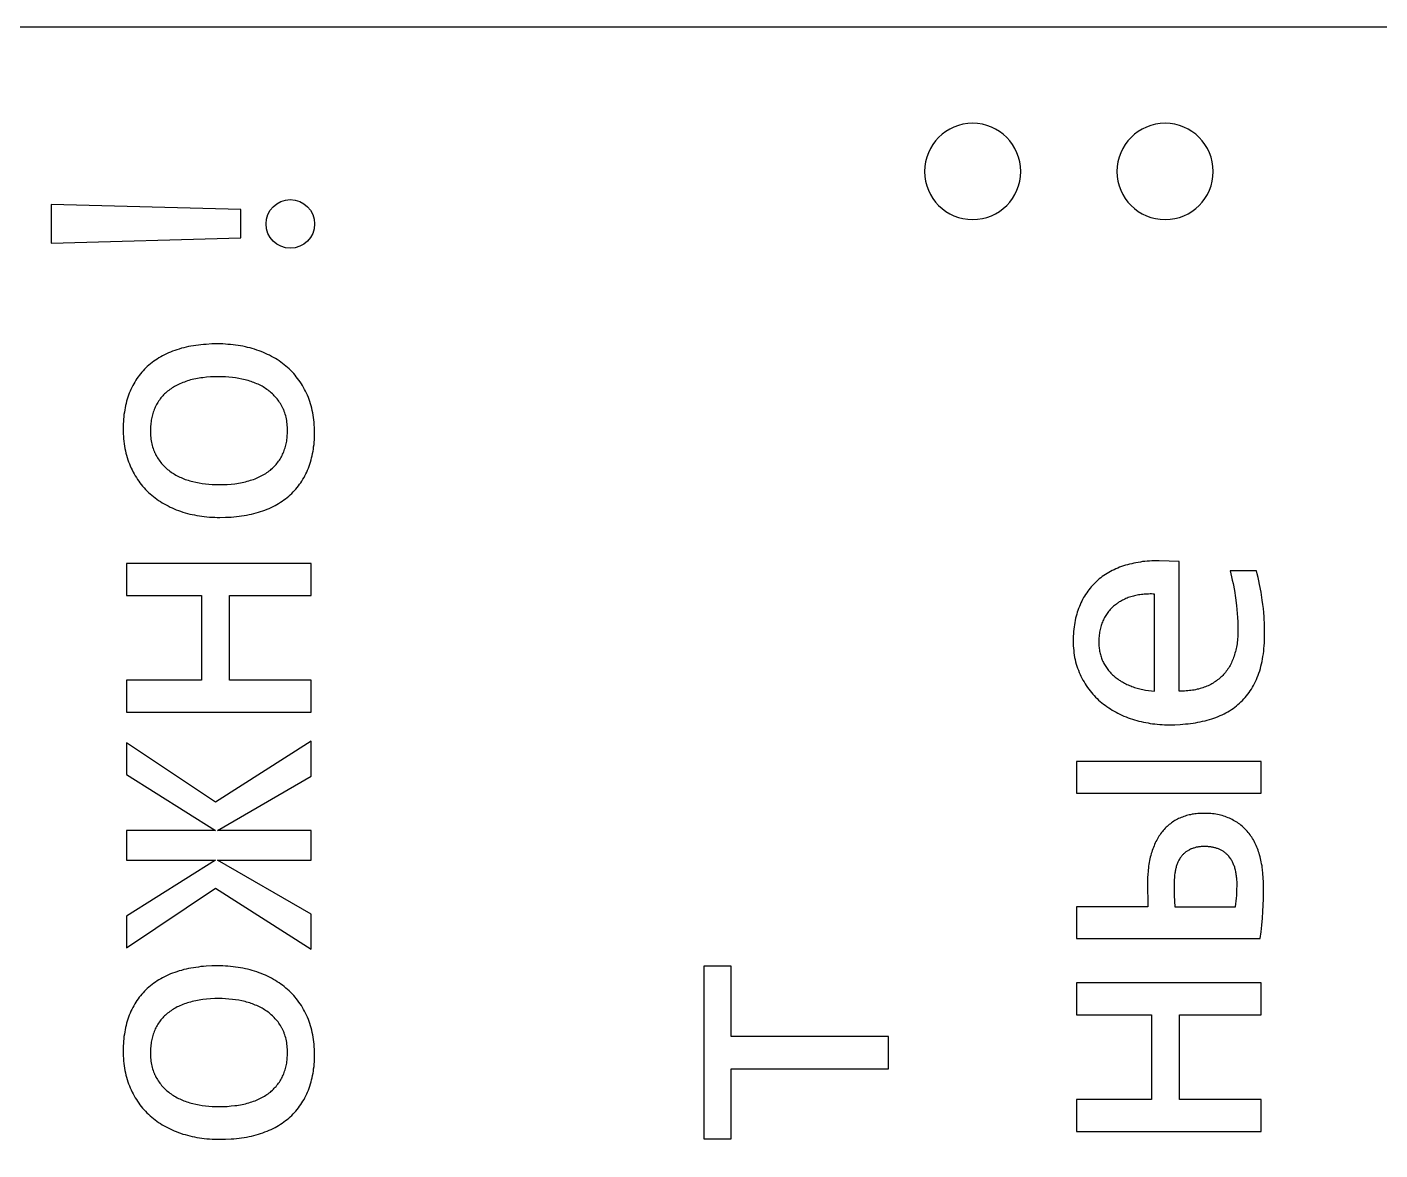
# Model space of a CAD drawing. Extents: x -175 to 175, y 1066 to 1531.
# Drawn here: x -86.6 to 25.9, y 1172.7 to 1266 of the extents above; entities that cross this region are included whole.
import ezdxf

# ---------------------------------------------------------------- set-up
doc = ezdxf.new("R2010")
doc.units = 0
doc.layers.add('DEFAULT', color=7, linetype='CONTINUOUS')

msp = doc.modelspace()

# ---------------------------------------------------------------- linework, layer by layer
at = {"layer": 'DEFAULT'}
msp.add_lwpolyline([(175, 1150.32), (175, 1181.68, 0.414214), (90.68, 1266), (-90.68, 1266, 0.414214), (-175, 1181.68), (-175, 1150.32, 0.414214), (-90.68, 1066), (90.68, 1066, 0.414214)], format="xyb", close=True, dxfattribs=at)
for points in [[(-84.62, 1251.26), (-84.62, 1248.04), (-68.86, 1248.49), (-68.86, 1250.85)], [(-70.8, 1239.66), (-71.27, 1239.66), (-71.73, 1239.63), (-71.95, 1239.62), (-72.17, 1239.6), (-72.38, 1239.57), (-72.59, 1239.54), (-72.8, 1239.51), (-73.01, 1239.48), (-73.21, 1239.44), (-73.41, 1239.39), (-73.6, 1239.35), (-73.8, 1239.3), (-73.99, 1239.24), (-74.17, 1239.18), (-74.35, 1239.12), (-74.53, 1239.06), (-74.7, 1238.99), (-74.87, 1238.92), (-75.04, 1238.84), (-75.2, 1238.76), (-75.36, 1238.68), (-75.52, 1238.59), (-75.67, 1238.51), (-75.82, 1238.41), (-75.96, 1238.32), (-76.1, 1238.22), (-76.24, 1238.12), (-76.37, 1238.01), (-76.5, 1237.9), (-76.63, 1237.79), (-76.75, 1237.67), (-76.87, 1237.56), (-76.98, 1237.43), (-77.09, 1237.31), (-77.2, 1237.18), (-77.3, 1237.05), (-77.4, 1236.92), (-77.5, 1236.78), (-77.59, 1236.64), (-77.68, 1236.5), (-77.76, 1236.35), (-77.84, 1236.2), (-77.92, 1236.05), (-77.99, 1235.89), (-78.06, 1235.73), (-78.13, 1235.57), (-78.19, 1235.41), (-78.25, 1235.24), (-78.3, 1235.07), (-78.35, 1234.9), (-78.4, 1234.72), (-78.44, 1234.54), (-78.48, 1234.36), (-78.51, 1234.18), (-78.54, 1233.99), (-78.57, 1233.8), (-78.59, 1233.61), (-78.61, 1233.42), (-78.62, 1233.22), (-78.63, 1233.02), (-78.64, 1232.82), (-78.64, 1232.61), (-78.64, 1232.4), (-78.63, 1232.18), (-78.62, 1231.98), (-78.6, 1231.77), (-78.58, 1231.57), (-78.56, 1231.37), (-78.53, 1231.17), (-78.49, 1230.97), (-78.45, 1230.78), (-78.41, 1230.59), (-78.36, 1230.41), (-78.31, 1230.22), (-78.25, 1230.04), (-78.19, 1229.87), (-78.12, 1229.69), (-78.05, 1229.52), (-77.97, 1229.35), (-77.9, 1229.19), (-77.81, 1229.02), (-77.73, 1228.86), (-77.64, 1228.71), (-77.54, 1228.56), (-77.44, 1228.41), (-77.34, 1228.26), (-77.24, 1228.12), (-77.13, 1227.98), (-77.02, 1227.84), (-76.9, 1227.71), (-76.78, 1227.58), (-76.66, 1227.45), (-76.53, 1227.33), (-76.4, 1227.21), (-76.26, 1227.09), (-76.12, 1226.98), (-75.98, 1226.87), (-75.84, 1226.76), (-75.69, 1226.66), (-75.54, 1226.56), (-75.39, 1226.46), (-75.23, 1226.37), (-75.07, 1226.28), (-74.91, 1226.2), (-74.74, 1226.11), (-74.57, 1226.04), (-74.4, 1225.96), (-74.22, 1225.89), (-74.04, 1225.82), (-73.86, 1225.76), (-73.67, 1225.69), (-73.48, 1225.64), (-73.29, 1225.58), (-73.1, 1225.53), (-72.9, 1225.49), (-72.71, 1225.45), (-72.5, 1225.41), (-72.3, 1225.38), (-72.1, 1225.35), (-71.89, 1225.32), (-71.68, 1225.3), (-71.47, 1225.28), (-71.25, 1225.27), (-71.03, 1225.26), (-70.81, 1225.25), (-70.59, 1225.25), (-70.12, 1225.26), (-69.66, 1225.28), (-69.44, 1225.3), (-69.22, 1225.32), (-69, 1225.34), (-68.79, 1225.37), (-68.58, 1225.4), (-68.37, 1225.44), (-68.17, 1225.48), (-67.97, 1225.52), (-67.77, 1225.57), (-67.58, 1225.62), (-67.39, 1225.67), (-67.21, 1225.73), (-67.03, 1225.79), (-66.85, 1225.86), (-66.67, 1225.93), (-66.5, 1226), (-66.34, 1226.08), (-66.17, 1226.15), (-66.01, 1226.24), (-65.86, 1226.32), (-65.71, 1226.41), (-65.56, 1226.5), (-65.41, 1226.6), (-65.27, 1226.7), (-65.13, 1226.8), (-65, 1226.9), (-64.87, 1227.01), (-64.74, 1227.12), (-64.62, 1227.24), (-64.5, 1227.36), (-64.39, 1227.48), (-64.28, 1227.6), (-64.17, 1227.73), (-64.07, 1227.86), (-63.97, 1228), (-63.87, 1228.13), (-63.78, 1228.27), (-63.69, 1228.42), (-63.6, 1228.56), (-63.52, 1228.71), (-63.45, 1228.87), (-63.37, 1229.02), (-63.3, 1229.18), (-63.24, 1229.34), (-63.18, 1229.51), (-63.12, 1229.68), (-63.06, 1229.85), (-63.01, 1230.02), (-62.97, 1230.19), (-62.92, 1230.37), (-62.89, 1230.55), (-62.85, 1230.74), (-62.82, 1230.92), (-62.8, 1231.11), (-62.77, 1231.31), (-62.76, 1231.5), (-62.74, 1231.7), (-62.73, 1231.9), (-62.73, 1232.1), (-62.72, 1232.3), (-62.73, 1232.52), (-62.73, 1232.73), (-62.75, 1232.94), (-62.76, 1233.15), (-62.78, 1233.35), (-62.81, 1233.55), (-62.84, 1233.75), (-62.87, 1233.94), (-62.91, 1234.13), (-62.95, 1234.32), (-63, 1234.51), (-63.06, 1234.69), (-63.11, 1234.87), (-63.18, 1235.05), (-63.24, 1235.22), (-63.31, 1235.4), (-63.39, 1235.56), (-63.47, 1235.73), (-63.55, 1235.89), (-63.64, 1236.05), (-63.73, 1236.21), (-63.82, 1236.36), (-63.92, 1236.51), (-64.02, 1236.65), (-64.13, 1236.8), (-64.24, 1236.94), (-64.35, 1237.07), (-64.46, 1237.21), (-64.58, 1237.34), (-64.71, 1237.46), (-64.84, 1237.59), (-64.97, 1237.71), (-65.1, 1237.82), (-65.24, 1237.94), (-65.38, 1238.05), (-65.52, 1238.15), (-65.67, 1238.26), (-65.82, 1238.36), (-65.98, 1238.45), (-66.14, 1238.54), (-66.3, 1238.63), (-66.46, 1238.72), (-66.63, 1238.8), (-66.8, 1238.88), (-66.98, 1238.95), (-67.16, 1239.03), (-67.34, 1239.1), (-67.52, 1239.16), (-67.71, 1239.22), (-67.9, 1239.28), (-68.09, 1239.33), (-68.29, 1239.38), (-68.48, 1239.43), (-68.68, 1239.47), (-68.88, 1239.51), (-69.09, 1239.54), (-69.29, 1239.57), (-69.5, 1239.59), (-69.71, 1239.62), (-69.93, 1239.63), (-70.14, 1239.65), (-70.36, 1239.66), (-70.58, 1239.66)], [(-70.68, 1236.94), (-71.03, 1236.94), (-71.37, 1236.92), (-71.7, 1236.9), (-72.01, 1236.86), (-72.17, 1236.84), (-72.32, 1236.82), (-72.47, 1236.79), (-72.61, 1236.76), (-72.76, 1236.73), (-72.9, 1236.7), (-73.03, 1236.67), (-73.17, 1236.63), (-73.3, 1236.59), (-73.43, 1236.54), (-73.55, 1236.5), (-73.68, 1236.45), (-73.8, 1236.41), (-73.92, 1236.35), (-74.03, 1236.3), (-74.14, 1236.25), (-74.25, 1236.19), (-74.36, 1236.13), (-74.46, 1236.07), (-74.57, 1236.01), (-74.66, 1235.94), (-74.76, 1235.87), (-74.85, 1235.8), (-74.94, 1235.73), (-75.03, 1235.66), (-75.12, 1235.58), (-75.2, 1235.51), (-75.28, 1235.43), (-75.35, 1235.34), (-75.43, 1235.26), (-75.5, 1235.18), (-75.57, 1235.09), (-75.63, 1235), (-75.7, 1234.91), (-75.76, 1234.81), (-75.81, 1234.72), (-75.87, 1234.62), (-75.92, 1234.52), (-75.97, 1234.42), (-76.01, 1234.32), (-76.06, 1234.21), (-76.1, 1234.11), (-76.14, 1234), (-76.17, 1233.89), (-76.2, 1233.78), (-76.23, 1233.66), (-76.26, 1233.55), (-76.28, 1233.43), (-76.31, 1233.32), (-76.32, 1233.2), (-76.34, 1233.08), (-76.35, 1232.96), (-76.36, 1232.84), (-76.37, 1232.71), (-76.37, 1232.58), (-76.37, 1232.46), (-76.37, 1232.31), (-76.37, 1232.16), (-76.36, 1232.02), (-76.34, 1231.88), (-76.33, 1231.75), (-76.31, 1231.61), (-76.28, 1231.48), (-76.26, 1231.35), (-76.23, 1231.22), (-76.19, 1231.1), (-76.15, 1230.98), (-76.11, 1230.86), (-76.09, 1230.8), (-76.07, 1230.75), (-76.04, 1230.69), (-76.02, 1230.63), (-75.99, 1230.58), (-75.96, 1230.52), (-75.94, 1230.47), (-75.91, 1230.41), (-75.85, 1230.31), (-75.79, 1230.21), (-75.72, 1230.11), (-75.65, 1230.01), (-75.59, 1229.91), (-75.51, 1229.82), (-75.44, 1229.73), (-75.36, 1229.64), (-75.28, 1229.56), (-75.2, 1229.47), (-75.12, 1229.39), (-75.03, 1229.31), (-74.94, 1229.24), (-74.85, 1229.16), (-74.76, 1229.09), (-74.66, 1229.02), (-74.56, 1228.96), (-74.46, 1228.89), (-74.36, 1228.83), (-74.25, 1228.77), (-74.15, 1228.71), (-74.04, 1228.66), (-73.93, 1228.6), (-73.82, 1228.55), (-73.7, 1228.5), (-73.59, 1228.46), (-73.47, 1228.41), (-73.35, 1228.37), (-73.23, 1228.33), (-73.1, 1228.29), (-72.98, 1228.26), (-72.85, 1228.23), (-72.59, 1228.17), (-72.32, 1228.12), (-72.06, 1228.07), (-71.79, 1228.04), (-71.52, 1228.01), (-71.24, 1227.99), (-70.96, 1227.98), (-70.68, 1227.97), (-70.33, 1227.98), (-69.99, 1227.99), (-69.66, 1228.02), (-69.35, 1228.05), (-69.19, 1228.07), (-69.04, 1228.1), (-68.89, 1228.12), (-68.75, 1228.15), (-68.6, 1228.18), (-68.46, 1228.21), (-68.32, 1228.25), (-68.19, 1228.29), (-68.05, 1228.33), (-67.93, 1228.37), (-67.8, 1228.41), (-67.67, 1228.46), (-67.55, 1228.51), (-67.43, 1228.56), (-67.32, 1228.61), (-67.21, 1228.67), (-67.1, 1228.73), (-66.99, 1228.78), (-66.88, 1228.85), (-66.78, 1228.91), (-66.68, 1228.97), (-66.59, 1229.04), (-66.5, 1229.11), (-66.4, 1229.18), (-66.32, 1229.26), (-66.23, 1229.33), (-66.15, 1229.41), (-66.07, 1229.49), (-65.99, 1229.57), (-65.92, 1229.65), (-65.85, 1229.74), (-65.78, 1229.83), (-65.72, 1229.91), (-65.65, 1230.01), (-65.59, 1230.1), (-65.54, 1230.19), (-65.48, 1230.29), (-65.43, 1230.39), (-65.38, 1230.49), (-65.33, 1230.59), (-65.29, 1230.69), (-65.25, 1230.8), (-65.21, 1230.91), (-65.18, 1231.02), (-65.14, 1231.13), (-65.11, 1231.24), (-65.09, 1231.35), (-65.06, 1231.47), (-65.04, 1231.59), (-65.02, 1231.71), (-65.01, 1231.83), (-65, 1231.95), (-64.99, 1232.07), (-64.98, 1232.2), (-64.98, 1232.33), (-64.97, 1232.46), (-64.98, 1232.61), (-64.98, 1232.75), (-64.99, 1232.89), (-65, 1233.03), (-65.02, 1233.17), (-65.04, 1233.3), (-65.06, 1233.44), (-65.09, 1233.57), (-65.12, 1233.69), (-65.16, 1233.82), (-65.19, 1233.94), (-65.24, 1234.05), (-65.26, 1234.11), (-65.28, 1234.17), (-65.31, 1234.23), (-65.33, 1234.28), (-65.36, 1234.34), (-65.38, 1234.39), (-65.41, 1234.45), (-65.44, 1234.5), (-65.5, 1234.61), (-65.56, 1234.71), (-65.63, 1234.81), (-65.69, 1234.91), (-65.76, 1235), (-65.83, 1235.09), (-65.91, 1235.18), (-65.99, 1235.27), (-66.07, 1235.36), (-66.15, 1235.44), (-66.23, 1235.52), (-66.32, 1235.6), (-66.41, 1235.68), (-66.5, 1235.75), (-66.59, 1235.82), (-66.69, 1235.89), (-66.79, 1235.96), (-66.89, 1236.02), (-66.99, 1236.09), (-67.09, 1236.15), (-67.2, 1236.2), (-67.31, 1236.26), (-67.42, 1236.31), (-67.53, 1236.36), (-67.65, 1236.41), (-67.76, 1236.46), (-67.88, 1236.5), (-68, 1236.54), (-68.12, 1236.58), (-68.25, 1236.62), (-68.37, 1236.66), (-68.5, 1236.69), (-68.76, 1236.75), (-69.02, 1236.8), (-69.29, 1236.84), (-69.56, 1236.88), (-69.84, 1236.91), (-70.12, 1236.93), (-70.4, 1236.94)], [(-63, 1221.41), (-78.36, 1221.41), (-78.36, 1218.75), (-72.12, 1218.75), (-72.12, 1211.72), (-78.36, 1211.72), (-78.36, 1209.06), (-63, 1209.06), (-63, 1211.72), (-69.79, 1211.72), (-69.79, 1218.75), (-63, 1218.75)], [(7.51, 1221.65), (7.1, 1221.64), (6.9, 1221.63), (6.71, 1221.62), (6.51, 1221.61), (6.32, 1221.59), (6.13, 1221.57), (5.95, 1221.54), (5.76, 1221.51), (5.58, 1221.48), (5.4, 1221.44), (5.23, 1221.4), (5.05, 1221.36), (4.88, 1221.31), (4.71, 1221.27), (4.55, 1221.21), (4.38, 1221.16), (4.22, 1221.1), (4.06, 1221.03), (3.91, 1220.97), (3.76, 1220.9), (3.61, 1220.83), (3.46, 1220.75), (3.32, 1220.67), (3.18, 1220.59), (3.05, 1220.51), (2.91, 1220.42), (2.78, 1220.33), (2.66, 1220.23), (2.53, 1220.13), (2.41, 1220.03), (2.3, 1219.93), (2.18, 1219.82), (2.07, 1219.71), (1.96, 1219.6), (1.86, 1219.48), (1.76, 1219.36), (1.66, 1219.24), (1.57, 1219.11), (1.48, 1218.98), (1.39, 1218.85), (1.3, 1218.71), (1.22, 1218.58), (1.14, 1218.43), (1.07, 1218.29), (1, 1218.14), (0.93, 1217.99), (0.87, 1217.84), (0.8, 1217.68), (0.75, 1217.52), (0.69, 1217.36), (0.65, 1217.2), (0.6, 1217.03), (0.56, 1216.86), (0.52, 1216.68), (0.49, 1216.51), (0.46, 1216.33), (0.43, 1216.15), (0.41, 1215.96), (0.39, 1215.77), (0.38, 1215.58), (0.37, 1215.39), (0.36, 1215.19), (0.36, 1214.99), (0.36, 1214.79), (0.37, 1214.58), (0.38, 1214.38), (0.4, 1214.19), (0.42, 1213.99), (0.45, 1213.8), (0.48, 1213.61), (0.52, 1213.43), (0.56, 1213.24), (0.61, 1213.06), (0.66, 1212.89), (0.72, 1212.71), (0.79, 1212.54), (0.85, 1212.37), (0.93, 1212.2), (1, 1212.04), (1.09, 1211.88), (1.17, 1211.72), (1.26, 1211.57), (1.35, 1211.41), (1.45, 1211.27), (1.55, 1211.12), (1.65, 1210.98), (1.76, 1210.84), (1.87, 1210.7), (1.98, 1210.57), (2.1, 1210.44), (2.22, 1210.32), (2.35, 1210.19), (2.47, 1210.07), (2.61, 1209.96), (2.74, 1209.84), (2.88, 1209.73), (3.02, 1209.63), (3.16, 1209.52), (3.31, 1209.42), (3.46, 1209.33), (3.61, 1209.23), (3.77, 1209.14), (3.92, 1209.06), (4.08, 1208.97), (4.25, 1208.89), (4.41, 1208.81), (4.58, 1208.74), (4.75, 1208.67), (4.92, 1208.6), (5.1, 1208.54), (5.28, 1208.48), (5.46, 1208.42), (5.65, 1208.37), (5.83, 1208.32), (6.01, 1208.28), (6.2, 1208.24), (6.39, 1208.2), (6.58, 1208.16), (6.77, 1208.13), (6.96, 1208.1), (7.16, 1208.08), (7.35, 1208.06), (7.55, 1208.04), (7.75, 1208.03), (7.95, 1208.02), (8.15, 1208.02), (8.35, 1208.01), (8.81, 1208.02), (9.26, 1208.04), (9.69, 1208.08), (9.91, 1208.1), (10.12, 1208.12), (10.33, 1208.15), (10.53, 1208.18), (10.73, 1208.22), (10.93, 1208.26), (11.12, 1208.3), (11.32, 1208.35), (11.51, 1208.4), (11.69, 1208.45), (11.88, 1208.51), (12.05, 1208.57), (12.23, 1208.63), (12.4, 1208.7), (12.57, 1208.77), (12.74, 1208.84), (12.9, 1208.92), (13.05, 1209.01), (13.21, 1209.09), (13.36, 1209.18), (13.51, 1209.27), (13.65, 1209.37), (13.79, 1209.47), (13.93, 1209.58), (14.06, 1209.69), (14.19, 1209.8), (14.31, 1209.91), (14.43, 1210.03), (14.55, 1210.16), (14.67, 1210.28), (14.78, 1210.42), (14.88, 1210.55), (14.98, 1210.69), (15.08, 1210.84), (15.18, 1210.98), (15.27, 1211.14), (15.36, 1211.29), (15.44, 1211.45), (15.52, 1211.62), (15.6, 1211.78), (15.67, 1211.95), (15.74, 1212.13), (15.8, 1212.31), (15.87, 1212.5), (15.92, 1212.68), (15.97, 1212.88), (16.02, 1213.07), (16.07, 1213.28), (16.11, 1213.48), (16.14, 1213.69), (16.17, 1213.91), (16.2, 1214.12), (16.22, 1214.35), (16.24, 1214.58), (16.26, 1214.81), (16.27, 1215.04), (16.27, 1215.28), (16.28, 1215.53), (16.26, 1216.26), (16.23, 1216.97), (16.2, 1217.33), (16.17, 1217.68), (16.13, 1218.02), (16.08, 1218.37), (15.98, 1219.03), (15.86, 1219.67), (15.8, 1219.97), (15.73, 1220.26), (15.66, 1220.55), (15.59, 1220.82), (13.4, 1220.82), (13.47, 1220.57), (13.53, 1220.31), (13.59, 1220.04), (13.65, 1219.76), (13.76, 1219.17), (13.86, 1218.56), (13.94, 1217.92), (14, 1217.26), (14.03, 1216.92), (14.04, 1216.58), (14.05, 1216.25), (14.06, 1215.91), (14.05, 1215.61), (14.04, 1215.31), (14.03, 1215.16), (14.01, 1215.02), (14, 1214.88), (13.98, 1214.74), (13.96, 1214.61), (13.93, 1214.47), (13.91, 1214.34), (13.88, 1214.21), (13.85, 1214.09), (13.81, 1213.96), (13.78, 1213.84), (13.74, 1213.72), (13.7, 1213.6), (13.66, 1213.49), (13.61, 1213.38), (13.56, 1213.27), (13.51, 1213.16), (13.46, 1213.05), (13.4, 1212.95), (13.35, 1212.85), (13.29, 1212.75), (13.22, 1212.65), (13.16, 1212.56), (13.09, 1212.46), (13.02, 1212.37), (12.95, 1212.28), (12.87, 1212.2), (12.79, 1212.12), (12.71, 1212.03), (12.63, 1211.96), (12.55, 1211.88), (12.46, 1211.81), (12.37, 1211.74), (12.28, 1211.67), (12.19, 1211.6), (12.09, 1211.54), (12, 1211.48), (11.9, 1211.42), (11.8, 1211.37), (11.69, 1211.31), (11.59, 1211.26), (11.48, 1211.22), (11.37, 1211.17), (11.26, 1211.13), (11.14, 1211.09), (11.03, 1211.05), (10.91, 1211.02), (10.79, 1210.98), (10.67, 1210.96), (10.54, 1210.93), (10.41, 1210.9), (10.29, 1210.88), (10.15, 1210.86), (10.02, 1210.85), (9.88, 1210.83), (9.75, 1210.82), (9.61, 1210.81), (9.47, 1210.8), (9.32, 1210.8), (9.18, 1210.8), (9.18, 1221.59)], [(7.12, 1218.88), (7, 1218.88), (6.87, 1218.89), (6.75, 1218.89), (6.62, 1218.88), (6.5, 1218.88), (6.38, 1218.87), (6.26, 1218.86), (6.14, 1218.85), (6.03, 1218.84), (5.91, 1218.82), (5.8, 1218.8), (5.69, 1218.78), (5.57, 1218.76), (5.47, 1218.74), (5.36, 1218.71), (5.25, 1218.68), (5.14, 1218.65), (5.04, 1218.61), (4.94, 1218.58), (4.84, 1218.54), (4.74, 1218.5), (4.65, 1218.46), (4.55, 1218.41), (4.46, 1218.37), (4.37, 1218.32), (4.28, 1218.27), (4.19, 1218.22), (4.11, 1218.16), (4.03, 1218.11), (3.95, 1218.05), (3.87, 1217.99), (3.79, 1217.92), (3.71, 1217.86), (3.64, 1217.79), (3.57, 1217.72), (3.5, 1217.65), (3.43, 1217.58), (3.37, 1217.5), (3.3, 1217.43), (3.24, 1217.35), (3.18, 1217.27), (3.13, 1217.18), (3.07, 1217.1), (3.02, 1217.01), (2.97, 1216.92), (2.92, 1216.83), (2.88, 1216.74), (2.83, 1216.64), (2.79, 1216.55), (2.75, 1216.45), (2.72, 1216.35), (2.68, 1216.25), (2.65, 1216.14), (2.62, 1216.04), (2.6, 1215.93), (2.57, 1215.82), (2.55, 1215.71), (2.54, 1215.59), (2.52, 1215.48), (2.51, 1215.36), (2.5, 1215.24), (2.49, 1215.12), (2.49, 1215), (2.49, 1214.87), (2.49, 1214.76), (2.49, 1214.65), (2.5, 1214.55), (2.51, 1214.44), (2.52, 1214.34), (2.54, 1214.24), (2.55, 1214.14), (2.57, 1214.04), (2.59, 1213.94), (2.62, 1213.84), (2.65, 1213.74), (2.68, 1213.65), (2.71, 1213.55), (2.75, 1213.46), (2.78, 1213.37), (2.82, 1213.28), (2.87, 1213.19), (2.91, 1213.1), (2.96, 1213.02), (3.01, 1212.93), (3.06, 1212.85), (3.12, 1212.77), (3.17, 1212.69), (3.23, 1212.61), (3.29, 1212.53), (3.35, 1212.46), (3.42, 1212.38), (3.48, 1212.31), (3.55, 1212.24), (3.62, 1212.17), (3.7, 1212.1), (3.77, 1212.04), (3.85, 1211.97), (3.93, 1211.91), (4.01, 1211.85), (4.09, 1211.79), (4.18, 1211.73), (4.27, 1211.68), (4.36, 1211.62), (4.45, 1211.57), (4.54, 1211.52), (4.63, 1211.47), (4.73, 1211.42), (4.83, 1211.37), (4.93, 1211.32), (5.03, 1211.28), (5.14, 1211.24), (5.24, 1211.2), (5.35, 1211.16), (5.46, 1211.12), (5.57, 1211.09), (5.68, 1211.05), (5.79, 1211.02), (5.91, 1210.99), (6.02, 1210.96), (6.14, 1210.94), (6.26, 1210.91), (6.38, 1210.89), (6.62, 1210.85), (6.87, 1210.82), (7.12, 1210.8)], [(-78.36, 1189.47), (-70.96, 1194.43), (-63, 1189.35), (-63, 1192.26), (-70.8, 1196.77), (-63, 1196.77), (-63, 1199.22), (-70.8, 1199.22), (-63, 1203.74), (-63, 1206.64), (-70.96, 1201.58), (-78.36, 1206.52), (-78.36, 1203.89), (-70.96, 1199.22), (-78.36, 1199.22), (-78.36, 1196.77), (-70.96, 1196.77), (-78.36, 1192.11)], [(16, 1202.34), (16, 1204.97), (0.64, 1204.97), (0.64, 1202.34)], [(6.57, 1192.88), (0.64, 1192.88), (0.64, 1190.25), (15.91, 1190.25), (15.99, 1190.81), (16.05, 1191.37), (16.1, 1191.93), (16.13, 1192.48), (16.17, 1193.54), (16.18, 1194.55), (16.18, 1194.92), (16.16, 1195.29), (16.14, 1195.64), (16.1, 1195.97), (16.08, 1196.14), (16.06, 1196.3), (16.03, 1196.45), (16, 1196.61), (15.97, 1196.76), (15.94, 1196.9), (15.9, 1197.05), (15.86, 1197.19), (15.82, 1197.33), (15.78, 1197.46), (15.73, 1197.59), (15.68, 1197.72), (15.63, 1197.85), (15.58, 1197.97), (15.52, 1198.09), (15.46, 1198.21), (15.4, 1198.33), (15.34, 1198.44), (15.28, 1198.55), (15.21, 1198.66), (15.14, 1198.76), (15.07, 1198.87), (14.99, 1198.97), (14.91, 1199.06), (14.83, 1199.16), (14.75, 1199.25), (14.67, 1199.34), (14.58, 1199.42), (14.49, 1199.51), (14.4, 1199.59), (14.31, 1199.66), (14.21, 1199.74), (14.11, 1199.81), (14.01, 1199.88), (13.91, 1199.95), (13.8, 1200.01), (13.7, 1200.07), (13.59, 1200.13), (13.47, 1200.19), (13.36, 1200.24), (13.24, 1200.29), (13.12, 1200.34), (13, 1200.38), (12.88, 1200.42), (12.75, 1200.46), (12.62, 1200.49), (12.49, 1200.52), (12.36, 1200.55), (12.22, 1200.58), (12.09, 1200.6), (11.95, 1200.61), (11.8, 1200.63), (11.66, 1200.64), (11.51, 1200.65), (11.36, 1200.65), (11.21, 1200.65), (11.08, 1200.65), (10.96, 1200.65), (10.84, 1200.64), (10.71, 1200.63), (10.59, 1200.62), (10.47, 1200.6), (10.35, 1200.59), (10.24, 1200.57), (10.12, 1200.54), (10, 1200.52), (9.89, 1200.49), (9.78, 1200.46), (9.67, 1200.42), (9.55, 1200.38), (9.44, 1200.34), (9.34, 1200.3), (9.23, 1200.26), (9.12, 1200.21), (9.02, 1200.16), (8.92, 1200.1), (8.82, 1200.05), (8.72, 1199.99), (8.63, 1199.92), (8.53, 1199.86), (8.44, 1199.79), (8.35, 1199.72), (8.26, 1199.64), (8.18, 1199.57), (8.09, 1199.49), (8.01, 1199.41), (7.93, 1199.32), (7.85, 1199.23), (7.78, 1199.14), (7.7, 1199.05), (7.63, 1198.95), (7.56, 1198.85), (7.49, 1198.75), (7.43, 1198.64), (7.36, 1198.53), (7.3, 1198.42), (7.24, 1198.31), (7.18, 1198.19), (7.13, 1198.07), (7.08, 1197.95), (7.03, 1197.82), (6.98, 1197.7), (6.93, 1197.57), (6.89, 1197.43), (6.85, 1197.3), (6.81, 1197.16), (6.77, 1197.02), (6.74, 1196.87), (6.71, 1196.72), (6.68, 1196.57), (6.65, 1196.42), (6.63, 1196.26), (6.61, 1196.11), (6.59, 1195.94), (6.58, 1195.78), (6.56, 1195.61), (6.55, 1195.27), (6.54, 1194.92)], [(11.29, 1197.9), (11.21, 1197.9), (11.14, 1197.9), (11.07, 1197.89), (10.99, 1197.89), (10.92, 1197.88), (10.85, 1197.87), (10.78, 1197.86), (10.72, 1197.85), (10.65, 1197.84), (10.58, 1197.83), (10.52, 1197.81), (10.46, 1197.79), (10.39, 1197.77), (10.33, 1197.75), (10.27, 1197.73), (10.21, 1197.71), (10.16, 1197.69), (10.1, 1197.66), (10.04, 1197.63), (9.99, 1197.6), (9.93, 1197.57), (9.88, 1197.54), (9.83, 1197.51), (9.78, 1197.47), (9.73, 1197.44), (9.68, 1197.4), (9.63, 1197.36), (9.59, 1197.32), (9.54, 1197.28), (9.5, 1197.23), (9.45, 1197.19), (9.41, 1197.14), (9.37, 1197.09), (9.33, 1197.04), (9.29, 1196.99), (9.26, 1196.94), (9.22, 1196.88), (9.19, 1196.83), (9.15, 1196.77), (9.12, 1196.71), (9.09, 1196.65), (9.06, 1196.58), (9.03, 1196.52), (9.01, 1196.45), (8.98, 1196.38), (8.96, 1196.31), (8.93, 1196.24), (8.91, 1196.16), (8.89, 1196.08), (8.87, 1196.01), (8.86, 1195.93), (8.84, 1195.85), (8.83, 1195.76), (8.81, 1195.68), (8.79, 1195.5), (8.77, 1195.32), (8.76, 1195.13), (8.75, 1194.94), (8.75, 1194.73), (8.76, 1193.83), (8.81, 1192.88), (13.86, 1192.88), (13.89, 1193.12), (13.92, 1193.36), (13.94, 1193.59), (13.96, 1193.81), (13.97, 1194.26), (13.98, 1194.7), (13.98, 1194.93), (13.97, 1195.15), (13.96, 1195.25), (13.95, 1195.36), (13.94, 1195.46), (13.92, 1195.55), (13.91, 1195.65), (13.89, 1195.74), (13.88, 1195.83), (13.86, 1195.92), (13.83, 1196.01), (13.81, 1196.09), (13.79, 1196.17), (13.76, 1196.25), (13.73, 1196.32), (13.7, 1196.4), (13.67, 1196.47), (13.64, 1196.54), (13.61, 1196.61), (13.57, 1196.67), (13.54, 1196.73), (13.5, 1196.8), (13.46, 1196.86), (13.42, 1196.91), (13.38, 1196.97), (13.34, 1197.02), (13.3, 1197.08), (13.26, 1197.12), (13.21, 1197.17), (13.17, 1197.22), (13.12, 1197.26), (13.08, 1197.31), (13.03, 1197.35), (12.98, 1197.39), (12.93, 1197.42), (12.88, 1197.46), (12.82, 1197.5), (12.77, 1197.53), (12.72, 1197.56), (12.66, 1197.59), (12.61, 1197.62), (12.55, 1197.65), (12.49, 1197.67), (12.43, 1197.7), (12.37, 1197.72), (12.31, 1197.74), (12.25, 1197.76), (12.19, 1197.78), (12.13, 1197.79), (12.06, 1197.81), (12, 1197.82), (11.94, 1197.84), (11.87, 1197.85), (11.81, 1197.86), (11.75, 1197.87), (11.68, 1197.88), (11.62, 1197.88), (11.55, 1197.89), (11.49, 1197.89), (11.42, 1197.9), (11.35, 1197.9)], [(-70.8, 1187.97), (-71.27, 1187.97), (-71.73, 1187.94), (-71.95, 1187.93), (-72.17, 1187.91), (-72.38, 1187.88), (-72.59, 1187.85), (-72.8, 1187.82), (-73.01, 1187.79), (-73.21, 1187.75), (-73.41, 1187.7), (-73.6, 1187.66), (-73.8, 1187.6), (-73.99, 1187.55), (-74.17, 1187.49), (-74.35, 1187.43), (-74.53, 1187.36), (-74.7, 1187.3), (-74.87, 1187.22), (-75.04, 1187.15), (-75.2, 1187.07), (-75.36, 1186.99), (-75.52, 1186.9), (-75.67, 1186.81), (-75.82, 1186.72), (-75.96, 1186.63), (-76.1, 1186.53), (-76.24, 1186.43), (-76.37, 1186.32), (-76.5, 1186.21), (-76.63, 1186.1), (-76.75, 1185.98), (-76.87, 1185.87), (-76.98, 1185.74), (-77.09, 1185.62), (-77.2, 1185.49), (-77.3, 1185.36), (-77.4, 1185.23), (-77.5, 1185.09), (-77.59, 1184.95), (-77.68, 1184.81), (-77.76, 1184.66), (-77.84, 1184.51), (-77.92, 1184.36), (-77.99, 1184.2), (-78.06, 1184.04), (-78.13, 1183.88), (-78.19, 1183.72), (-78.25, 1183.55), (-78.3, 1183.38), (-78.35, 1183.2), (-78.4, 1183.03), (-78.44, 1182.85), (-78.48, 1182.67), (-78.51, 1182.49), (-78.54, 1182.3), (-78.57, 1182.11), (-78.59, 1181.92), (-78.61, 1181.72), (-78.62, 1181.53), (-78.63, 1181.33), (-78.64, 1181.12), (-78.64, 1180.92), (-78.64, 1180.7), (-78.63, 1180.49), (-78.62, 1180.28), (-78.6, 1180.08), (-78.58, 1179.87), (-78.56, 1179.67), (-78.53, 1179.48), (-78.49, 1179.28), (-78.45, 1179.09), (-78.41, 1178.9), (-78.36, 1178.72), (-78.31, 1178.53), (-78.25, 1178.35), (-78.19, 1178.17), (-78.12, 1178), (-78.05, 1177.83), (-77.97, 1177.66), (-77.9, 1177.49), (-77.81, 1177.33), (-77.73, 1177.17), (-77.64, 1177.02), (-77.54, 1176.87), (-77.44, 1176.72), (-77.34, 1176.57), (-77.24, 1176.43), (-77.13, 1176.29), (-77.02, 1176.15), (-76.9, 1176.02), (-76.78, 1175.89), (-76.66, 1175.76), (-76.53, 1175.64), (-76.4, 1175.52), (-76.26, 1175.4), (-76.12, 1175.29), (-75.98, 1175.18), (-75.84, 1175.07), (-75.69, 1174.97), (-75.54, 1174.87), (-75.39, 1174.77), (-75.23, 1174.68), (-75.07, 1174.59), (-74.91, 1174.51), (-74.74, 1174.42), (-74.57, 1174.34), (-74.4, 1174.27), (-74.22, 1174.2), (-74.04, 1174.13), (-73.86, 1174.06), (-73.67, 1174), (-73.48, 1173.95), (-73.29, 1173.89), (-73.1, 1173.84), (-72.9, 1173.8), (-72.71, 1173.76), (-72.5, 1173.72), (-72.3, 1173.69), (-72.1, 1173.66), (-71.89, 1173.63), (-71.68, 1173.61), (-71.47, 1173.59), (-71.25, 1173.58), (-71.03, 1173.57), (-70.81, 1173.56), (-70.59, 1173.56), (-70.12, 1173.57), (-69.66, 1173.59), (-69.44, 1173.61), (-69.22, 1173.63), (-69, 1173.65), (-68.79, 1173.68), (-68.58, 1173.71), (-68.37, 1173.75), (-68.17, 1173.79), (-67.97, 1173.83), (-67.77, 1173.88), (-67.58, 1173.93), (-67.39, 1173.98), (-67.21, 1174.04), (-67.03, 1174.1), (-66.85, 1174.17), (-66.67, 1174.24), (-66.5, 1174.31), (-66.34, 1174.38), (-66.17, 1174.46), (-66.01, 1174.55), (-65.86, 1174.63), (-65.71, 1174.72), (-65.56, 1174.81), (-65.41, 1174.91), (-65.27, 1175.01), (-65.13, 1175.11), (-65, 1175.21), (-64.87, 1175.32), (-64.74, 1175.43), (-64.62, 1175.55), (-64.5, 1175.67), (-64.39, 1175.79), (-64.28, 1175.91), (-64.17, 1176.04), (-64.07, 1176.17), (-63.97, 1176.31), (-63.87, 1176.44), (-63.78, 1176.58), (-63.69, 1176.73), (-63.6, 1176.87), (-63.52, 1177.02), (-63.45, 1177.18), (-63.37, 1177.33), (-63.3, 1177.49), (-63.24, 1177.65), (-63.18, 1177.82), (-63.12, 1177.99), (-63.06, 1178.16), (-63.01, 1178.33), (-62.97, 1178.5), (-62.92, 1178.68), (-62.89, 1178.86), (-62.85, 1179.05), (-62.82, 1179.23), (-62.8, 1179.42), (-62.77, 1179.61), (-62.76, 1179.81), (-62.74, 1180.01), (-62.73, 1180.21), (-62.73, 1180.41), (-62.72, 1180.61), (-62.73, 1180.83), (-62.73, 1181.04), (-62.75, 1181.25), (-62.76, 1181.46), (-62.78, 1181.66), (-62.81, 1181.86), (-62.84, 1182.06), (-62.87, 1182.25), (-62.91, 1182.44), (-62.95, 1182.63), (-63, 1182.82), (-63.06, 1183), (-63.11, 1183.18), (-63.18, 1183.36), (-63.24, 1183.53), (-63.31, 1183.7), (-63.39, 1183.87), (-63.47, 1184.04), (-63.55, 1184.2), (-63.64, 1184.36), (-63.73, 1184.52), (-63.82, 1184.67), (-63.92, 1184.82), (-64.02, 1184.96), (-64.13, 1185.11), (-64.24, 1185.25), (-64.35, 1185.38), (-64.46, 1185.52), (-64.58, 1185.65), (-64.71, 1185.77), (-64.84, 1185.9), (-64.97, 1186.02), (-65.1, 1186.13), (-65.24, 1186.25), (-65.38, 1186.36), (-65.52, 1186.46), (-65.67, 1186.56), (-65.82, 1186.66), (-65.98, 1186.76), (-66.14, 1186.85), (-66.3, 1186.94), (-66.46, 1187.03), (-66.63, 1187.11), (-66.8, 1187.19), (-66.98, 1187.26), (-67.16, 1187.34), (-67.34, 1187.4), (-67.52, 1187.47), (-67.71, 1187.53), (-67.9, 1187.59), (-68.09, 1187.64), (-68.29, 1187.69), (-68.48, 1187.74), (-68.68, 1187.78), (-68.88, 1187.81), (-69.09, 1187.85), (-69.29, 1187.88), (-69.5, 1187.9), (-69.71, 1187.92), (-69.93, 1187.94), (-70.14, 1187.96), (-70.36, 1187.97), (-70.58, 1187.97)], [(-28.07, 1187.94), (-30.36, 1187.94), (-30.36, 1173.59), (-28.07, 1173.59), (-28.07, 1179.42), (-15, 1179.42), (-15, 1182.11), (-28.07, 1182.11)], [(16, 1186.56), (0.64, 1186.56), (0.64, 1183.9), (6.88, 1183.9), (6.88, 1176.87), (0.64, 1176.87), (0.64, 1174.21), (16, 1174.21), (16, 1176.87), (9.21, 1176.87), (9.21, 1183.9), (16, 1183.9)], [(-70.68, 1185.25), (-71.03, 1185.25), (-71.37, 1185.23), (-71.7, 1185.21), (-72.01, 1185.17), (-72.17, 1185.15), (-72.32, 1185.13), (-72.47, 1185.1), (-72.61, 1185.07), (-72.76, 1185.04), (-72.9, 1185.01), (-73.03, 1184.97), (-73.17, 1184.94), (-73.3, 1184.9), (-73.43, 1184.85), (-73.55, 1184.81), (-73.68, 1184.76), (-73.8, 1184.71), (-73.92, 1184.66), (-74.03, 1184.61), (-74.14, 1184.56), (-74.25, 1184.5), (-74.36, 1184.44), (-74.46, 1184.38), (-74.57, 1184.32), (-74.66, 1184.25), (-74.76, 1184.18), (-74.85, 1184.11), (-74.94, 1184.04), (-75.03, 1183.97), (-75.12, 1183.89), (-75.2, 1183.81), (-75.28, 1183.73), (-75.35, 1183.65), (-75.43, 1183.57), (-75.5, 1183.48), (-75.57, 1183.4), (-75.63, 1183.31), (-75.7, 1183.22), (-75.76, 1183.12), (-75.81, 1183.03), (-75.87, 1182.93), (-75.92, 1182.83), (-75.97, 1182.73), (-76.01, 1182.63), (-76.06, 1182.52), (-76.1, 1182.41), (-76.14, 1182.31), (-76.17, 1182.2), (-76.2, 1182.09), (-76.23, 1181.97), (-76.26, 1181.86), (-76.28, 1181.74), (-76.31, 1181.63), (-76.32, 1181.51), (-76.34, 1181.39), (-76.35, 1181.27), (-76.36, 1181.14), (-76.37, 1181.02), (-76.37, 1180.89), (-76.37, 1180.77), (-76.37, 1180.62), (-76.37, 1180.47), (-76.36, 1180.33), (-76.34, 1180.19), (-76.33, 1180.05), (-76.31, 1179.92), (-76.28, 1179.79), (-76.26, 1179.66), (-76.23, 1179.53), (-76.19, 1179.41), (-76.15, 1179.29), (-76.11, 1179.17), (-76.09, 1179.11), (-76.07, 1179.05), (-76.04, 1179), (-76.02, 1178.94), (-75.99, 1178.89), (-75.96, 1178.83), (-75.94, 1178.78), (-75.91, 1178.72), (-75.85, 1178.62), (-75.79, 1178.52), (-75.72, 1178.42), (-75.65, 1178.32), (-75.59, 1178.22), (-75.51, 1178.13), (-75.44, 1178.04), (-75.36, 1177.95), (-75.28, 1177.87), (-75.2, 1177.78), (-75.12, 1177.7), (-75.03, 1177.62), (-74.94, 1177.55), (-74.85, 1177.47), (-74.76, 1177.4), (-74.66, 1177.33), (-74.56, 1177.26), (-74.46, 1177.2), (-74.36, 1177.14), (-74.25, 1177.08), (-74.15, 1177.02), (-74.04, 1176.96), (-73.93, 1176.91), (-73.82, 1176.86), (-73.7, 1176.81), (-73.59, 1176.77), (-73.47, 1176.72), (-73.35, 1176.68), (-73.23, 1176.64), (-73.1, 1176.6), (-72.98, 1176.57), (-72.85, 1176.54), (-72.59, 1176.48), (-72.32, 1176.43), (-72.06, 1176.38), (-71.79, 1176.35), (-71.52, 1176.32), (-71.24, 1176.3), (-70.96, 1176.29), (-70.68, 1176.28), (-70.33, 1176.29), (-69.99, 1176.3), (-69.66, 1176.33), (-69.35, 1176.36), (-69.19, 1176.38), (-69.04, 1176.41), (-68.89, 1176.43), (-68.75, 1176.46), (-68.6, 1176.49), (-68.46, 1176.52), (-68.32, 1176.56), (-68.19, 1176.6), (-68.05, 1176.64), (-67.93, 1176.68), (-67.8, 1176.72), (-67.67, 1176.77), (-67.55, 1176.82), (-67.43, 1176.87), (-67.32, 1176.92), (-67.21, 1176.98), (-67.1, 1177.03), (-66.99, 1177.09), (-66.88, 1177.15), (-66.78, 1177.22), (-66.68, 1177.28), (-66.59, 1177.35), (-66.5, 1177.42), (-66.4, 1177.49), (-66.32, 1177.57), (-66.23, 1177.64), (-66.15, 1177.72), (-66.07, 1177.8), (-65.99, 1177.88), (-65.92, 1177.96), (-65.85, 1178.05), (-65.78, 1178.13), (-65.72, 1178.22), (-65.65, 1178.31), (-65.59, 1178.41), (-65.54, 1178.5), (-65.48, 1178.6), (-65.43, 1178.7), (-65.38, 1178.8), (-65.33, 1178.9), (-65.29, 1179), (-65.25, 1179.11), (-65.21, 1179.22), (-65.18, 1179.33), (-65.14, 1179.44), (-65.11, 1179.55), (-65.09, 1179.66), (-65.06, 1179.78), (-65.04, 1179.9), (-65.02, 1180.02), (-65.01, 1180.14), (-65, 1180.26), (-64.99, 1180.38), (-64.98, 1180.51), (-64.98, 1180.64), (-64.97, 1180.77), (-64.98, 1180.91), (-64.98, 1181.06), (-64.99, 1181.2), (-65, 1181.34), (-65.02, 1181.48), (-65.04, 1181.61), (-65.06, 1181.75), (-65.09, 1181.87), (-65.12, 1182), (-65.16, 1182.12), (-65.19, 1182.25), (-65.24, 1182.36), (-65.26, 1182.42), (-65.28, 1182.48), (-65.31, 1182.54), (-65.33, 1182.59), (-65.36, 1182.65), (-65.38, 1182.7), (-65.41, 1182.76), (-65.44, 1182.81), (-65.5, 1182.91), (-65.56, 1183.02), (-65.63, 1183.12), (-65.69, 1183.21), (-65.76, 1183.31), (-65.83, 1183.4), (-65.91, 1183.49), (-65.99, 1183.58), (-66.07, 1183.67), (-66.15, 1183.75), (-66.23, 1183.83), (-66.32, 1183.91), (-66.41, 1183.99), (-66.5, 1184.06), (-66.59, 1184.13), (-66.69, 1184.2), (-66.79, 1184.27), (-66.89, 1184.33), (-66.99, 1184.4), (-67.09, 1184.46), (-67.2, 1184.51), (-67.31, 1184.57), (-67.42, 1184.62), (-67.53, 1184.67), (-67.65, 1184.72), (-67.76, 1184.77), (-67.88, 1184.81), (-68, 1184.85), (-68.12, 1184.89), (-68.25, 1184.93), (-68.37, 1184.97), (-68.5, 1185), (-68.76, 1185.06), (-69.02, 1185.11), (-69.29, 1185.15), (-69.56, 1185.19), (-69.84, 1185.21), (-70.12, 1185.23), (-70.4, 1185.25)]]:
    msp.add_lwpolyline(points, close=True, dxfattribs=at)
at = {"layer": 'DEFAULT', "extrusion": (0, 0, -1)}
for centre in [(8, 1254, -105), (-8, 1254, -105)]:
    msp.add_circle(centre, 4, dxfattribs=at)
at = {"layer": 'DEFAULT'}
msp.add_circle((-64.74, 1249.64, 105), 2.02, dxfattribs=at)

doc.saveas('drawing.dxf')
